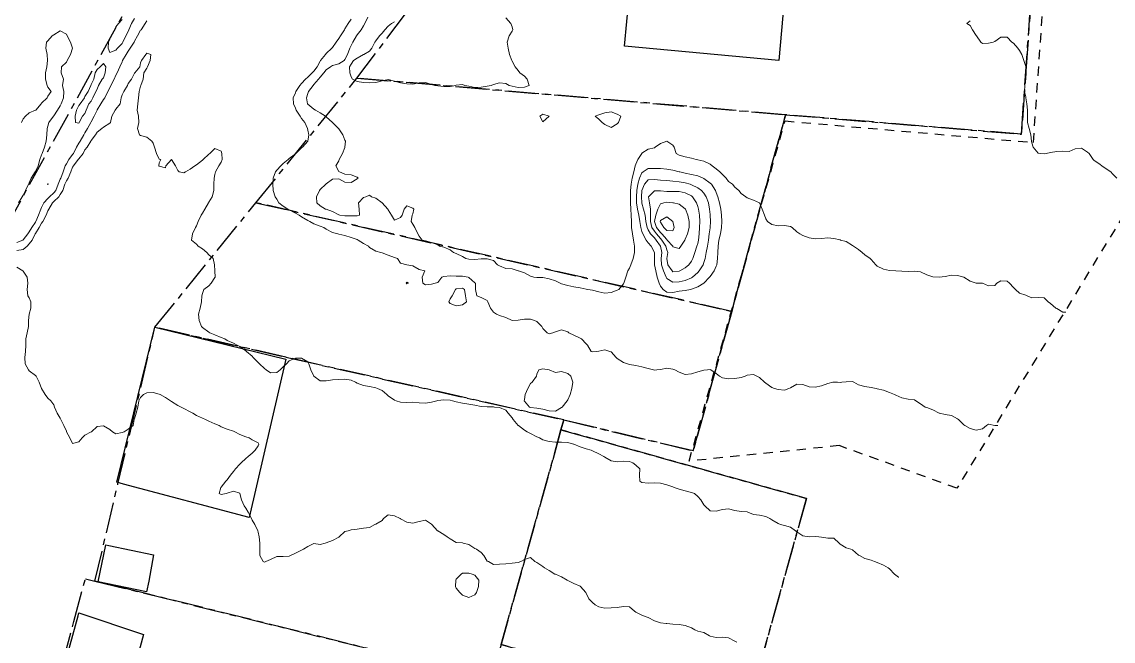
# Model space of a CAD drawing. Header units: centimetres. Extents: x 0 to 642158, y -847 to 649707.
# Drawn here: x 617921.2 to 618009.3, y 621317.3 to 621367.4 of the extents above; entities that cross this region are included whole.
import ezdxf

# ---------------------------------------------------------------- set-up
doc = ezdxf.new("R2010")
doc.units = ezdxf.units.CM
doc.header["$MEASUREMENT"] = 0
doc.linetypes.add('CENTERX2', pattern=[4, 2.5, -0.5, 0.5, -0.5])
doc.linetypes.add('JIS_02_0.7', pattern=[1.35, 0.75, -0.6])
doc.layers.add('SPW_batiments', color=7, linetype='Continuous')
doc.layers.add('SPW_parcellaire cadastral', color=7, linetype='CENTERX2', lineweight=25, true_color=0xff0542)
doc.layers.add('WAL_parcellaire agricole', color=7, linetype='JIS_02_0.7', lineweight=25)
doc.layers.add('WAL_topographie 0.5', color=253, linetype='Continuous', lineweight=20)

msp = doc.modelspace()

# ---------------------------------------------------------------- linework, layer by layer
at = {"layer": 'SPW_batiments'}
for points in [[(617983.192, 621374.295), (617982.298, 621364.266), (617969.85, 621365.416), (617970.772, 621375.402), (617983.192, 621374.295)], [(617942.475, 621340.116), (617939.527, 621327.332), (617929.378, 621330.018), (617928.827, 621330.164), (617931.908, 621342.698), (617942.475, 621340.116)], [(617928.177, 621325.064), (617931.784, 621324.293), (617931.407, 621322.166), (617931.228, 621321.298), (617927.328, 621322.114), (617927.943, 621325.114), (617928.177, 621325.064)], [(617924.633, 621315.467), (617925.696, 621319.376), (617925.76, 621319.611), (617930.991, 621317.857), (617929.893, 621313.862)]]:
    msp.add_lwpolyline(points, dxfattribs=at)
at = {"layer": 'SPW_parcellaire cadastral'}
for points in [[(617863.367, 621413.538), (617885.885, 621407.891), (617897.458, 621404.753), (617901.333, 621403.76), (617905.401, 621402.718), (617909.094, 621401.727), (617914.352, 621427.146), (617919.419, 621426.254), (617926.857, 621422.356), (617934.741, 621420.998), (617949.381, 621423.765), (617953.978, 621421.308), (617947.104, 621408.256), (617938.17, 621389.98), (617932.603, 621373.924), (617919.308, 621349.763), (617873.84, 621362.678), (617825.541, 621409.239), (617835.723, 621420.454), (617863.367, 621413.538)], [(617963.983, 621383.537), (617978.808, 621381.652), (618003.367, 621379.379), (618003.287, 621377.886), (618001.899, 621358.304), (617982.853, 621359.873), (617948.223, 621362.837), (617962.859, 621382.172), (617963.983, 621383.537)], [(617959.864, 621317.065), (617979.672, 621311.407), (617984.547, 621328.859), (617964.707, 621334.401), (617964.931, 621335.203), (617975.385, 621332.702), (617978.499, 621343.983), (617982.853, 621359.873), (618001.899, 621358.304), (618003.287, 621377.886), (618003.367, 621379.379), (618003.57, 621379.36), (618004.121, 621379.347), (618009.099, 621379.23), (618014.166, 621379.108), (618020.378, 621378.806), (618020.635, 621378.793), (618026.482, 621378.541)], [(617940.057, 621352.76), (617948.223, 621362.837), (617982.853, 621359.873), (617978.499, 621343.983), (617940.057, 621352.76)], [(617940.057, 621352.76), (617978.499, 621343.983), (617975.385, 621332.702), (617964.931, 621335.203), (617942.49, 621340.279), (617931.908, 621342.697), (617940.057, 621352.76)], [(617964.931, 621335.203), (617964.707, 621334.401), (617959.864, 621317.065), (617959.078, 621314.251), (617931.17, 621321.177), (617927.06, 621322.177), (617928.914, 621330.025), (617928.92, 621330.051), (617931.908, 621342.697), (617942.49, 621340.279), (617964.931, 621335.203)], [(617959.864, 621317.065), (617964.707, 621334.401), (617984.547, 621328.859), (617979.672, 621311.407), (617959.864, 621317.065)], [(617953.294, 621292.645), (617939.659, 621297.196), (617931.92, 621299.779), (617922.57, 621302.9), (617921.242, 621303.343), (617924.463, 621315.588), (617925.359, 621318.913), (617926.295, 621322.372), (617927.06, 621322.177), (617931.17, 621321.177), (617959.078, 621314.251), (617958.168, 621310.615), (617963.08, 621309.348), (617960.084, 621297.834), (617955.11, 621299.346), (617953.294, 621292.645)]]:
    msp.add_lwpolyline(points, dxfattribs=at)
at = {"layer": 'WAL_parcellaire agricole'}
msp.add_lwpolyline([(617996.692, 621329.685), (617987.184, 621333.128), (617975.059, 621331.877), (617982.806, 621359.377), (618002.865, 621357.637), (618004.303, 621377.88), (618024.924, 621375.986), (617996.692, 621329.685)], dxfattribs=at)
at = {"layer": 'WAL_topographie 0.5'}
for points in [[(617920.75, 621349.539), (617921.245, 621349.75), (617921.25, 621349.753), (617921.645, 621350.25), (617921.75, 621350.403), (617921.952, 621350.75), (617922.25, 621351.204), (617922.279, 621351.25), (617922.487, 621351.75), (617922.677, 621352.25), (617922.75, 621352.383), (617922.926, 621352.75), (617923.25, 621353.095), (617923.397, 621353.25), (617923.75, 621353.554), (617923.911, 621353.75), (617924.079, 621354.25), (617924.25, 621354.663), (617924.291, 621354.75), (617924.489, 621355.25), (617924.649, 621355.75), (617924.75, 621355.914), (617924.961, 621356.25), (617925.25, 621356.653), (617925.32, 621356.75), (617925.579, 621357.25), (617925.75, 621357.573), (617925.858, 621357.75), (617926.158, 621358.25), (617926.25, 621358.403), (617926.45, 621358.75), (617926.72, 621359.25), (617926.75, 621359.307), (617927.003, 621359.75), (617927.24, 621360.25), (617927.25, 621360.268), (617927.54, 621360.75), (617927.75, 621361.101), (617927.855, 621361.25), (617928.112, 621361.75), (617928.25, 621362.04), (617928.355, 621362.25), (617928.6, 621362.75), (617928.75, 621363.07), (617928.845, 621363.25), (617929.072, 621363.75), (617929.25, 621364.157), (617929.297, 621364.25), (617929.58, 621364.75), (617929.75, 621365.008), (617929.911, 621365.25), (617930.216, 621365.75), (617930.25, 621365.814), (617930.501, 621366.25), (617930.75, 621366.703), (617930.78, 621366.75), (617931.107, 621367.25), (617931.25, 621367.47)], [(617929.25, 621367.587), (617928.966, 621367.25), (617928.75, 621366.974), (617928.63, 621366.75), (617928.382, 621366.25), (617928.25, 621365.994), (617928.157, 621365.75), (617928.12, 621365.25), (617928.25, 621364.917), (617928.75, 621365.089)], [(617928.75, 621365.089), (617928.889, 621365.25), (617929.25, 621365.638), (617929.322, 621365.75), (617929.561, 621366.25), (617929.75, 621366.608), (617929.807, 621366.75), (617930.014, 621367.25), (617930.25, 621367.655)], [(617947.75, 621367.59), (617947.514, 621367.25), (617947.25, 621366.817), (617947.208, 621366.75), (617946.887, 621366.25), (617946.75, 621366.037), (617946.542, 621365.75), (617946.25, 621365.312), (617946.205, 621365.25), (617945.75, 621364.834), (617945.672, 621364.75), (617945.271, 621364.25), (617945.25, 621364.217), (617945.008, 621363.75), (617944.75, 621363.389), (617944.619, 621363.25), (617944.25, 621362.903), (617944.075, 621362.75), (617943.75, 621362.39), (617943.622, 621362.25), (617943.296, 621361.75), (617943.25, 621361.636), (617943.081, 621361.25), (617943.108, 621360.75), (617943.25, 621360.4), (617943.318, 621360.25), (617943.646, 621359.75), (617943.75, 621359.581), (617944.008, 621359.25), (617944.226, 621358.75), (617944.25, 621358.629), (617944.334, 621358.25), (617944.25, 621357.75), (617944.25, 621357.75), (617943.813, 621357.25), (617943.75, 621357.194), (617943.286, 621356.75), (617943.25, 621356.721), (617942.75, 621356.332), (617942.666, 621356.25), (617942.25, 621355.929), (617942.078, 621355.75), (617941.75, 621355.383), (617941.636, 621355.25), (617941.464, 621354.75), (617941.436, 621354.25), (617941.467, 621353.75), (617941.624, 621353.25), (617941.75, 621353.042), (617941.908, 621352.75), (617942.25, 621352.486), (617942.634, 621352.25), (617942.75, 621352.195), (617943.25, 621351.92), (617943.555, 621351.75), (617943.75, 621351.631), (617944.25, 621351.335), (617944.429, 621351.25), (617944.75, 621351.051), (617945.25, 621350.871), (617945.561, 621350.75), (617945.75, 621350.628), (617946.25, 621350.368), (617946.682, 621350.25), (617946.75, 621350.22), (617947.25, 621350.102), (617947.75, 621349.95), (617948.25, 621349.781), (617948.321, 621349.75), (617948.75, 621349.471), (617949.159, 621349.25), (617949.25, 621349.148), (617949.75, 621348.844), (617950.153, 621348.75), (617950.25, 621348.714), (617950.75, 621348.531), (617951.25, 621348.336), (617951.49, 621348.25), (617951.75, 621347.875), (617952.25, 621347.75), (617952.25, 621347.75), (617952.75, 621347.65), (617953.25, 621347.368), (617953.694, 621347.25), (617953.481, 621346.75), (617953.536, 621346.25), (617953.75, 621346.135), (617954.25, 621346.178), (617954.55, 621346.25), (617954.75, 621346.317), (617955.092, 621346.75), (617955.25, 621346.803), (617955.75, 621346.842), (617956.25, 621346.837), (617956.75, 621346.84), (617957.219, 621346.75), (617957.25, 621346.719), (617957.75, 621346.282), (617957.813, 621346.25), (617957.798, 621345.75), (617957.917, 621345.25), (617958.25, 621345.1), (617958.75, 621344.85), (617958.806, 621344.75), (617959.011, 621344.25), (617959.25, 621343.906), (617959.5, 621343.75), (617959.75, 621343.636), (617960.25, 621343.472), (617960.75, 621343.25), (617961.25, 621343.271), (617961.75, 621343.361), (617962.25, 621343.359), (617962.562, 621343.25), (617962.75, 621343.167), (617963.167, 621342.75), (617963.25, 621342.583), (617963.583, 621342.25), (617963.75, 621342.156), (617964.05, 621342.25), (617964.25, 621342.317), (617964.75, 621342.5), (617965.25, 621342.333), (617965.327, 621342.25), (617965.75, 621342.067), (617966.25, 621341.824), (617966.35, 621341.75), (617966.75, 621341.35), (617966.846, 621341.25), (617967.15, 621340.75), (617967.25, 621340.702), (617967.583, 621340.75), (617967.75, 621340.767), (617968.25, 621340.867), (617968.639, 621340.75), (617968.75, 621340.717), (617969.162, 621340.25), (617969.25, 621340.182), (617969.75, 621339.85), (617970.071, 621339.75), (617970.25, 621339.687), (617970.75, 621339.615), (617971.25, 621339.506), (617971.75, 621339.354), (617972.167, 621339.25), (617972.25, 621339.224), (617972.45, 621339.25), (617972.75, 621339.278), (617973.25, 621339.377), (617973.75, 621339.307), (617973.897, 621339.25), (617974.25, 621339.079), (617974.75, 621338.868), (617975.25, 621338.945), (617975.75, 621339.086), (617976.25, 621339.217), (617976.536, 621339.25), (617976.75, 621339.277), (617976.8, 621339.25), (617977.25, 621338.969), (617977.506, 621338.75), (617977.75, 621338.599), (617978.25, 621338.531), (617978.75, 621338.561), (617979.25, 621338.646), (617979.573, 621338.75), (617979.75, 621338.813), (617980.25, 621338.873), (617980.519, 621338.75), (617980.75, 621338.635), (617981.158, 621338.25), (617981.25, 621338.175), (617981.75, 621337.825), (617981.96, 621337.75), (617982.25, 621337.654), (617982.75, 621337.602), (617983.113, 621337.75), (617983.25, 621337.813), (617983.75, 621338.105), (617984.25, 621338.06), (617984.75, 621337.893), (617985.25, 621337.862), (617985.75, 621337.958), (617986.25, 621338.139), (617986.671, 621338.25), (617986.75, 621338.266), (617987.05, 621338.25), (617987.25, 621338.234), (617987.393, 621338.25), (617987.75, 621338.296), (617988.25, 621338.301), (617988.35, 621338.25), (617988.75, 621338.053), (617989.25, 621337.895), (617989.75, 621337.819), (617990.167, 621337.75), (617990.25, 621337.728), (617990.75, 621337.613), (617991.25, 621337.429), (617991.639, 621337.25), (617991.75, 621337.203), (617992.25, 621336.985), (617992.75, 621336.878), (617993.25, 621336.838), (617993.375, 621336.75), (617993.75, 621336.494), (617994.135, 621336.25), (617994.25, 621336.198), (617994.75, 621336.019), (617995.25, 621335.761), (617995.288, 621335.75), (617995.75, 621335.635), (617996.25, 621335.565), (617996.75, 621335.301), (617996.821, 621335.25), (617997.25, 621334.821), (617997.33, 621334.75), (617997.75, 621334.5), (617998.25, 621334.367), (617998.75, 621334.493), (617999.089, 621334.75), (617999.25, 621334.855), (617999.75, 621334.75), (618000, 621334.75)], [(617949.108, 621367.75), (617948.859, 621367.25), (617948.75, 621367.066), (617948.563, 621366.75), (617948.25, 621366.345), (617948.186, 621366.25), (617947.888, 621365.75), (617947.75, 621365.483), (617947.639, 621365.25), (617947.473, 621364.75), (617947.25, 621364.344), (617947.186, 621364.25), (617946.75, 621364.002), (617946.25, 621363.869), (617946.086, 621363.75), (617945.75, 621363.512), (617945.551, 621363.25), (617945.25, 621362.9), (617945.117, 621362.75), (617944.75, 621362.331), (617944.674, 621362.25), (617944.318, 621361.75), (617944.25, 621361.582), (617944.135, 621361.25), (617944.237, 621360.75), (617944.25, 621360.734), (617944.75, 621360.32), (617944.881, 621360.25), (617945.25, 621360.034), (617945.691, 621359.75), (617945.75, 621359.699), (617946.25, 621359.25), (617946.25, 621359.25), (617946.735, 621358.75), (617946.75, 621358.728), (617947.083, 621358.25), (617947.25, 621357.82), (617947.288, 621357.75), (617947.258, 621357.25), (617947.25, 621357.235), (617947.066, 621356.75), (617946.786, 621356.25), (617946.75, 621356.139), (617946.517, 621355.75), (617946.75, 621355.283), (617946.812, 621355.25), (617947.25, 621355.066), (617947.75, 621355.01), (617948.25, 621354.821), (617948.333, 621354.75), (617948.25, 621354.691), (617947.75, 621354.408), (617947.25, 621354.434), (617946.75, 621354.685), (617946.25, 621354.664), (617945.75, 621354.293), (617945.708, 621354.25), (617945.25, 621353.837), (617945.186, 621353.75), (617944.948, 621353.25), (617944.971, 621352.75), (617945.25, 621352.506), (617945.685, 621352.25), (617945.75, 621352.236), (617946.25, 621352.066), (617946.75, 621351.772), (617946.841, 621351.75), (617947.25, 621351.706), (617947.75, 621351.694), (617948.25, 621351.715), (617948.417, 621351.75), (617948.406, 621352.25), (617948.344, 621352.75), (617948.75, 621353.183), (617948.95, 621353.25), (617949.25, 621353.365), (617949.386, 621353.25), (617949.75, 621353.121), (617950.25, 621352.765), (617950.27, 621352.75), (617950.714, 621352.25), (617950.75, 621352.179), (617951.023, 621351.75), (617951.25, 621351.365), (617951.75, 621351.562), (617951.886, 621351.75), (617952.038, 621352.25), (617952.25, 621352.5), (617952.75, 621352.329), (617952.818, 621352.25), (617952.75, 621351.875), (617952.694, 621351.75), (617952.614, 621351.25), (617952.75, 621351.036), (617952.893, 621350.75), (617953.13, 621350.25), (617953.25, 621350.062), (617953.5, 621349.75), (617953.75, 621349.681), (617954.25, 621349.556), (617954.75, 621349.35), (617954.897, 621349.25), (617955.25, 621349.16), (617955.75, 621348.961), (617956.028, 621348.75), (617956.25, 621348.651), (617956.75, 621348.41), (617957.027, 621348.25), (617957.25, 621348.202), (617957.75, 621348.167), (617958.25, 621348.232), (617958.75, 621348.239), (617959.25, 621348.091), (617959.586, 621347.75), (617959.75, 621347.666), (617960.25, 621347.455), (617960.75, 621347.41), (617961.25, 621347.27), (617961.274, 621347.25), (617961.75, 621347.103), (617962.25, 621346.828), (617962.51, 621346.75), (617962.75, 621346.724), (617963.25, 621346.706), (617963.75, 621346.619), (617964.25, 621346.447), (617964.65, 621346.25), (617964.75, 621346.219), (617965.25, 621346.082), (617965.75, 621345.969), (617966.25, 621345.878), (617966.75, 621345.782), (617966.872, 621345.75), (617967.25, 621345.685), (617967.75, 621345.559), (617968.25, 621345.465), (617968.75, 621345.503), (617969.25, 621345.694), (617969.382, 621345.75), (617969.75, 621346.217), (617969.776, 621346.25), (617969.954, 621346.75), (617970.114, 621347.25), (617970.25, 621347.471), (617970.344, 621347.75), (617970.532, 621348.25), (617970.643, 621348.75), (617970.654, 621349.25), (617970.577, 621349.75), (617970.479, 621350.25), (617970.415, 621350.75), (617970.391, 621351.25), (617970.381, 621351.75), (617970.35, 621352.25), (617970.321, 621352.75), (617970.321, 621353.25), (617970.334, 621353.75), (617970.376, 621354.25), (617970.469, 621354.75), (617970.583, 621355.25), (617970.706, 621355.75), (617970.75, 621355.89), (617970.917, 621356.25), (617971.242, 621356.75), (617971.25, 621356.769), (617971.75, 621357.104), (617972.25, 621357.212), (617972.311, 621357.25), (617972.75, 621357.56), (617973.25, 621357.732), (617973.75, 621357.421), (617973.846, 621357.25), (617974, 621356.75), (617974.25, 621356.62), (617974.75, 621356.471), (617975.25, 621356.378), (617975.625, 621356.25), (617975.75, 621356.231), (617976.25, 621356.12), (617976.75, 621355.872), (617976.915, 621355.75), (617977.25, 621355.5), (617977.544, 621355.25), (617977.75, 621355.043), (617978.05, 621354.75), (617978.25, 621354.483), (617978.55, 621354.25), (617978.75, 621354.009), (617979.069, 621353.75), (617979.25, 621353.52), (617979.635, 621353.25), (617979.75, 621353.169), (617980.25, 621352.966), (617980.75, 621352.75), (617980.75, 621352.75), (617980.95, 621352.25), (617981.136, 621351.75), (617981.25, 621351.454), (617981.395, 621351.25), (617981.75, 621350.994), (617982.25, 621350.906), (617982.75, 621350.924), (617983.25, 621350.83), (617983.371, 621350.75), (617983.75, 621350.417), (617983.989, 621350.25), (617984.25, 621350.125), (617984.75, 621349.917), (617985.25, 621349.849), (617985.75, 621349.88), (617986.25, 621349.919), (617986.75, 621349.859), (617987.25, 621349.76), (617987.296, 621349.75), (617987.75, 621349.634), (617988.25, 621349.314), (617988.331, 621349.25), (617988.75, 621348.973), (617989.028, 621348.75), (617989.25, 621348.561), (617989.673, 621348.25), (617989.75, 621348.18), (617990.135, 621347.75), (617990.25, 621347.646), (617990.75, 621347.384), (617991.25, 621347.279), (617991.75, 621347.25), (617991.75, 621347.25), (617992.25, 621347.222), (617992.75, 621347.217), (617993.25, 621347.24), (617993.75, 621347.172), (617994.25, 621346.933), (617994.75, 621346.783), (617995.25, 621346.75), (617995.75, 621346.791), (617996.25, 621346.911), (617996.75, 621346.886), (617997.25, 621346.75), (617997.25, 621346.75), (617997.75, 621346.433), (617998.25, 621346.266), (617998.75, 621346.25), (617998.75, 621346.25), (617999.25, 621346.036), (617999.75, 621346.066), (617999.925, 621346.25), (618000.25, 621346.436), (618000.75, 621346.413), (618000.942, 621346.25), (618001.25, 621345.897), (618001.411, 621345.75), (618001.75, 621345.458), (618002.25, 621345.287), (618002.375, 621345.25), (618002.75, 621345.062), (618003.25, 621345.111), (618003.75, 621345.076), (618004.062, 621344.75), (618004.25, 621344.609), (618004.692, 621344.25), (618004.75, 621344.219), (618005.25, 621343.917), (618005.5, 621343.917)], [(617960.25, 621367.7), (617960.659, 621367.25), (617960.75, 621366.977), (617960.824, 621366.75), (617960.75, 621366.618), (617960.509, 621366.25), (617960.359, 621365.75), (617960.446, 621365.25), (617960.55, 621364.75), (617960.722, 621364.25), (617960.75, 621364.208), (617961.012, 621363.75), (617961.25, 621363.438), (617961.375, 621363.25), (617961.75, 621362.993), (617961.986, 621362.75), (617962.128, 621362.25), (617961.75, 621362.113), (617961.25, 621362.075), (617960.75, 621362.19), (617960.517, 621362.25), (617960.25, 621362.395), (617959.75, 621362.46), (617959.25, 621362.331), (617959.065, 621362.25), (617958.75, 621362.193), (617958.25, 621362.104), (617957.75, 621362.084), (617957.25, 621362.174), (617956.947, 621362.25), (617956.75, 621362.319), (617956.25, 621362.271), (617956.176, 621362.25), (617955.75, 621362.167), (617955.25, 621362.157), (617954.75, 621362.204), (617954.519, 621362.25), (617954.25, 621362.316), (617953.75, 621362.472), (617953.25, 621362.455), (617952.75, 621362.342), (617952.25, 621362.364), (617951.75, 621362.448), (617951.25, 621362.585), (617950.75, 621362.731), (617950.25, 621362.617), (617949.75, 621362.477), (617949.25, 621362.447), (617948.75, 621362.477), (617948.25, 621362.556), (617947.864, 621362.75), (617947.75, 621362.934), (617947.651, 621363.25), (617947.626, 621363.75), (617947.75, 621363.955), (617947.933, 621364.25), (617948.25, 621364.448), (617948.75, 621364.734), (617948.79, 621364.75), (617949.25, 621365.024), (617949.432, 621365.25), (617949.677, 621365.75), (617949.75, 621365.844), (617950.049, 621366.25), (617950.25, 621366.464), (617950.486, 621366.75), (617950.75, 621367.027), (617951.006, 621367.25), (617951.25, 621367.394)], [(617997.75, 621367.477), (617997.5, 621367.25), (617997.75, 621367.094), (617997.962, 621366.75), (617998.25, 621366.281), (617998.264, 621366.25), (617998.61, 621365.75), (617998.75, 621365.641), (617999.25, 621365.659), (617999.625, 621365.75), (617999.75, 621365.783), (618000.25, 621366.15), (618000.75, 621366.139), (618001.139, 621365.75), (618001.25, 621365.656), (618001.621, 621365.25), (618001.75, 621365.077), (618001.943, 621364.75), (618002.103, 621364.25), (618002.25, 621363.781), (618002.257, 621363.75), (618002.296, 621363.25), (618002.25, 621362.812), (618002.239, 621362.75), (618002.179, 621362.25), (618002.146, 621361.75), (618002.25, 621361.321), (618002.26, 621361.25), (618002.348, 621360.75), (618002.401, 621360.25), (618002.404, 621359.75), (618002.404, 621359.25), (618002.535, 621358.75), (618002.656, 621358.25), (618002.725, 621357.75), (618002.75, 621357.613), (618002.855, 621357.25), (618003.25, 621356.766), (618003.417, 621356.75), (618003.75, 621356.724), (618003.893, 621356.75), (618004.25, 621356.818), (618004.75, 621356.893), (618005.25, 621356.921), (618005.75, 621356.898), (618006.25, 621357.12), (618006.75, 621357.175), (618007.25, 621356.854), (618007.366, 621356.75), (618007.7, 621356.25), (618007.75, 621356.206), (618008.25, 621355.855), (618008.398, 621355.75), (618008.75, 621355.506), (618009.12, 621355.25), (618009.25, 621355.11), (618009.61, 621354.75)], [(617921.123, 621359.25), (617921.25, 621359.547), (617921.44, 621359.75), (617921.75, 621360.022), (617922.25, 621360.235), (617922.273, 621360.25), (617922.701, 621360.75), (617922.75, 621360.807), (617923.206, 621361.25), (617923.25, 621361.365), (617923.533, 621361.75), (617923.25, 621362.107), (617923.211, 621362.25), (617923.061, 621362.75), (617923.07, 621363.25), (617923.16, 621363.75), (617923.239, 621364.25), (617923.197, 621364.75), (617923.081, 621365.25), (617923.155, 621365.75), (617923.25, 621365.845), (617923.607, 621366.25), (617923.75, 621366.347), (617924.25, 621366.667), (617924.75, 621366.375), (617924.823, 621366.25), (617925.089, 621365.75), (617925.236, 621365.25), (617925.08, 621364.75), (617924.806, 621364.25), (617924.75, 621364.114), (617924.35, 621363.75), (617924.324, 621363.25), (617924.507, 621362.75), (617924.45, 621362.25), (617924.533, 621361.75), (617924.519, 621361.25), (617924.325, 621360.75), (617924.25, 621360.59), (617924.022, 621360.25), (617923.75, 621359.787), (617923.716, 621359.75), (617923.331, 621359.25), (617923.25, 621358.947), (617923.197, 621358.75), (617923.168, 621358.25), (617923.118, 621357.75), (617922.971, 621357.25), (617922.789, 621356.75), (617922.75, 621356.632), (617922.618, 621356.25), (617922.465, 621355.75), (617922.25, 621355.3), (617922.218, 621355.25), (617921.906, 621354.75), (617921.75, 621354.377), (617921.693, 621354.25), (617921.451, 621353.75), (617921.25, 621353.363), (617921.179, 621353.25), (617920.892, 621352.75)], [(617920.75, 621348.907), (617921.25, 621348.973), (617921.577, 621349.25), (617921.75, 621349.444), (617921.984, 621349.75), (617922.236, 621350.25), (617922.25, 621350.274), (617922.563, 621350.75), (617922.75, 621351.101), (617922.854, 621351.25), (617923.106, 621351.75), (617923.25, 621352.109), (617923.34, 621352.25), (617923.635, 621352.75), (617923.75, 621352.871), (617924.128, 621353.25), (617924.25, 621353.422), (617924.465, 621353.75), (617924.62, 621354.25), (617924.75, 621354.546), (617924.895, 621354.75), (617925.102, 621355.25), (617925.25, 621355.638), (617925.333, 621355.75), (617925.713, 621356.25), (617925.75, 621356.308), (617926.098, 621356.75), (617926.25, 621357.03), (617926.424, 621357.25), (617926.727, 621357.75), (617926.75, 621357.789), (617927.113, 621358.25), (617927.25, 621358.465), (617927.627, 621358.75), (617927.75, 621358.867), (617928.25, 621359.188), (617928.315, 621359.25), (617928.425, 621359.75), (617928.693, 621360.25), (617928.75, 621360.323), (617929.092, 621360.75), (617929.186, 621361.25), (617929.25, 621361.496), (617929.398, 621361.75), (617929.681, 621362.25), (617929.75, 621362.409), (617930.015, 621362.75), (617930.25, 621363.238), (617930.273, 621363.25), (617930.674, 621363.75), (617930.75, 621364.083), (617930.829, 621364.25), (617931.17, 621364.75), (617931.25, 621364.843), (617931.568, 621364.75), (617931.517, 621364.25), (617931.291, 621363.75), (617931.25, 621363.641), (617931.019, 621363.25), (617930.966, 621362.75), (617930.773, 621362.25), (617930.75, 621362.191), (617930.625, 621361.75), (617930.586, 621361.25), (617930.518, 621360.75), (617930.472, 621360.25), (617930.565, 621359.75), (617930.594, 621359.25), (617930.5, 621358.75), (617930.659, 621358.25), (617930.75, 621358.193), (617931.25, 621358.071), (617931.659, 621357.75), (617931.75, 621357.583), (617931.868, 621357.25), (617932.038, 621356.75), (617932.25, 621356.292), (617932.375, 621356.25), (617932.25, 621356), (617932.225, 621355.75), (617932.25, 621355.721), (617932.75, 621355.583), (617932.788, 621355.75), (617933.25, 621356.25), (617933.25, 621356.25), (617933.25, 621356.25), (617933.566, 621355.75), (617933.75, 621355.361), (617933.875, 621355.25), (617934.25, 621355.171), (617934.37, 621355.25), (617934.75, 621355.488), (617935.125, 621355.75), (617935.25, 621355.831), (617935.75, 621356.21), (617935.794, 621356.25), (617936.25, 621356.693), (617936.341, 621356.75), (617936.75, 621357.141), (617937.25, 621356.929), (617937.314, 621356.75), (617937.337, 621356.25), (617937.25, 621356.054), (617937.075, 621355.75), (617936.794, 621355.25), (617936.75, 621355.041), (617936.692, 621354.75), (617936.652, 621354.25), (617936.66, 621353.75), (617936.539, 621353.25), (617936.25, 621352.799), (617936.225, 621352.75), (617935.932, 621352.25), (617935.75, 621351.908), (617935.65, 621351.75), (617935.4, 621351.25), (617935.25, 621350.891), (617935.182, 621350.75), (617934.944, 621350.25), (617934.854, 621349.75), (617935.25, 621349.41), (617935.408, 621349.25), (617935.75, 621349.036), (617936.086, 621348.75), (617936.25, 621348.556), (617936.598, 621348.25), (617936.705, 621347.75), (617936.75, 621347.25), (617936.75, 621347.25), (617936.775, 621346.75), (617936.75, 621346.715), (617936.443, 621346.25), (617936.25, 621346.055), (617935.866, 621345.75), (617935.75, 621345.43), (617935.691, 621345.25), (617935.664, 621344.75), (617935.56, 621344.25), (617935.412, 621343.75), (617935.468, 621343.25), (617935.677, 621342.75), (617935.75, 621342.675), (617936.25, 621342.303), (617936.338, 621342.25), (617936.75, 621342.082), (617937.25, 621341.871), (617937.539, 621341.75), (617937.75, 621341.63), (617938.25, 621341.401), (617938.552, 621341.25), (617938.75, 621341.139), (617939.25, 621340.791), (617939.293, 621340.75), (617939.75, 621340.352), (617939.839, 621340.25), (617940.25, 621339.855), (617940.346, 621339.75), (617940.75, 621339.354), (617940.896, 621339.25), (617941.25, 621339.005), (617941.75, 621339.039), (617942.013, 621339.25), (617942.25, 621339.485), (617942.542, 621339.75), (617942.75, 621339.987), (617943.25, 621340.204), (617943.75, 621340.207), (617944.25, 621339.891), (617944.327, 621339.75), (617944.504, 621339.25), (617944.742, 621338.75), (617944.75, 621338.735), (617945.25, 621338.365), (617945.75, 621338.362), (617946.25, 621338.436), (617946.75, 621338.468), (617947.25, 621338.491), (617947.75, 621338.423), (617948.102, 621338.25), (617948.25, 621338.176), (617948.75, 621337.987), (617949.25, 621337.909), (617949.75, 621337.797), (617949.894, 621337.75), (617950.25, 621337.592), (617950.642, 621337.25), (617950.75, 621337.144), (617951.25, 621336.793), (617951.39, 621336.75), (617951.75, 621336.642), (617952.25, 621336.617), (617952.75, 621336.653), (617953.25, 621336.588), (617953.75, 621336.553), (617954.25, 621336.634), (617954.679, 621336.75), (617954.75, 621336.765), (617955.25, 621336.831), (617955.75, 621336.795), (617955.954, 621336.75), (617956.25, 621336.679), (617956.75, 621336.558), (617957.25, 621336.488), (617957.75, 621336.393), (617958.25, 621336.28), (617958.75, 621336.253), (617959.25, 621336.262), (617959.337, 621336.25), (617959.75, 621336.206), (617960.25, 621335.985), (617960.444, 621335.75), (617960.75, 621335.364), (617960.843, 621335.25), (617961.25, 621334.76), (617961.264, 621334.75), (617961.75, 621334.366), (617961.966, 621334.25), (617962.25, 621334.099), (617962.75, 621333.847), (617962.962, 621333.75), (617963.25, 621333.605), (617963.75, 621333.466), (617964.25, 621333.406), (617964.75, 621333.398), (617965.25, 621333.371), (617965.714, 621333.25), (617965.75, 621333.24), (617966.25, 621333.036), (617966.75, 621332.87), (617967.133, 621332.75), (617967.25, 621332.702), (617967.75, 621332.476), (617968.158, 621332.25), (617968.25, 621332.186), (617968.75, 621331.892), (617969.25, 621331.806), (617969.75, 621331.878), (617970.25, 621331.839), (617970.5, 621331.75), (617970.75, 621331.555), (617971.086, 621331.25), (617971.048, 621330.75), (617971.062, 621330.25), (617971.25, 621330.15), (617971.75, 621330.087), (617972.25, 621330.122), (617972.75, 621330.103), (617973.25, 621329.958), (617973.75, 621329.788), (617973.85, 621329.75), (617974.25, 621329.61), (617974.75, 621329.466), (617975.25, 621329.341), (617975.483, 621329.25), (617975.75, 621329.022), (617976.014, 621328.75), (617976.25, 621328.345), (617976.327, 621328.25), (617976.75, 621327.857), (617977.25, 621327.833), (617977.75, 621327.972), (617978.25, 621328.017), (617978.75, 621327.871), (617979.25, 621327.809), (617979.75, 621327.783), (617979.796, 621327.75), (617980.25, 621327.565), (617980.75, 621327.5), (617981.25, 621327.398), (617981.589, 621327.25), (617981.75, 621327.118), (617982.25, 621326.821), (617982.45, 621326.75), (617982.75, 621326.667), (617983.25, 621326.529), (617983.646, 621326.25), (617983.75, 621326.169), (617984.25, 621325.847), (617984.75, 621325.75), (617985.25, 621325.789), (617985.536, 621325.75), (617985.75, 621325.721), (617986.25, 621325.648), (617986.75, 621325.641), (617987.178, 621325.25), (617987.25, 621325.171), (617987.75, 621324.854), (617988.107, 621324.75), (617988.25, 621324.717), (617988.75, 621324.287), (617988.809, 621324.25), (617989.25, 621323.991), (617989.75, 621323.88), (617990.041, 621323.75), (617990.25, 621323.681), (617990.75, 621323.477), (617991.135, 621323.25), (617991.25, 621323.171), (617991.64, 621322.75), (617991.75, 621322.648), (617991.962, 621322.5), (617992, 621322.484)], [(617925.75, 621359.184), (617925.786, 621359.25), (617926.055, 621359.75), (617926.25, 621359.986), (617926.349, 621360.25), (617926.56, 621360.75), (617926.75, 621360.981), (617926.879, 621361.25), (617927.133, 621361.75), (617927.25, 621361.932), (617927.347, 621362.25), (617927.636, 621362.75), (617927.75, 621362.871), (617927.884, 621363.25), (617927.938, 621363.75), (617927.75, 621364.026), (617927.491, 621363.75), (617927.25, 621363.528), (617927.089, 621363.25), (617926.975, 621362.75), (617926.75, 621362.331), (617926.721, 621362.25), (617926.508, 621361.75), (617926.25, 621361.353), (617926.207, 621361.25), (617925.87, 621360.75), (617925.75, 621360.615), (617925.565, 621360.25), (617925.465, 621359.75), (617925.494, 621359.25), (617925.75, 621359.184)], [(617963.25, 621359.296), (617963.75, 621359.75), (617963.25, 621359.911), (617963, 621359.75), (617963.25, 621359.296)], [(617969.25, 621359.127), (617969.363, 621359.25), (617969.549, 621359.75), (617969.25, 621359.934), (617968.75, 621360.102), (617968.25, 621360.034), (617967.75, 621359.877), (617967.464, 621359.75), (617967.75, 621359.515), (617968.04, 621359.25), (617968.25, 621359.074), (617968.75, 621358.852), (617969.25, 621359.127)], [(617975.179, 621345.75), (617974.75, 621345.674), (617974.25, 621345.603), (617973.75, 621345.516), (617973.25, 621345.522), (617972.962, 621345.75), (617972.75, 621346.027), (617972.635, 621346.25), (617972.486, 621346.75), (617972.371, 621347.25), (617972.273, 621347.75), (617972.252, 621348.25), (617972.25, 621348.75), (617972.25, 621348.75), (617971.986, 621349.25), (617971.75, 621349.515), (617971.588, 621349.75), (617971.31, 621350.25), (617971.25, 621350.449), (617971.161, 621350.75), (617971.07, 621351.25), (617970.991, 621351.75), (617970.883, 621352.25), (617970.803, 621352.75), (617970.799, 621353.25), (617970.832, 621353.75), (617970.905, 621354.25), (617971.05, 621354.75), (617971.25, 621355.185), (617971.333, 621355.25), (617971.75, 621355.518), (617972.25, 621355.54), (617972.75, 621355.526), (617973.25, 621355.486), (617973.75, 621355.391), (617974.25, 621355.263), (617974.301, 621355.25), (617974.75, 621355.153), (617975.25, 621355.049), (617975.75, 621354.937), (617976.189, 621354.75), (617976.25, 621354.721), (617976.75, 621354.357), (617976.858, 621354.25), (617977.191, 621353.75), (617977.25, 621353.595), (617977.379, 621353.25), (617977.521, 621352.75), (617977.624, 621352.25), (617977.674, 621351.75), (617977.691, 621351.25), (617977.682, 621350.75), (617977.591, 621350.25), (617977.467, 621349.75), (617977.392, 621349.25), (617977.365, 621348.75), (617977.358, 621348.25), (617977.299, 621347.75), (617977.25, 621347.633), (617977.092, 621347.25), (617976.75, 621346.806), (617976.707, 621346.75), (617976.25, 621346.258), (617976.242, 621346.25), (617975.75, 621345.952), (617975.25, 621345.764), (617975.179, 621345.75)], [(617923.25, 621354.207), (617923.268, 621354.25), (617923.25, 621354.281), (617923.23, 621354.25), (617923.25, 621354.207)], [(617975.324, 621346.75), (617975.25, 621346.696), (617974.75, 621346.483), (617974.25, 621346.366), (617973.75, 621346.339), (617973.25, 621346.65), (617973.19, 621346.75), (617972.983, 621347.25), (617972.835, 621347.75), (617972.809, 621348.25), (617972.864, 621348.75), (617972.756, 621349.25), (617972.75, 621349.26), (617972.392, 621349.75), (617972.25, 621349.916), (617971.934, 621350.25), (617971.75, 621350.574), (617971.661, 621350.75), (617971.549, 621351.25), (617971.498, 621351.75), (617971.385, 621352.25), (617971.25, 621352.716), (617971.242, 621352.75), (617971.209, 621353.25), (617971.25, 621353.75), (617971.25, 621353.75), (617971.453, 621354.25), (617971.75, 621354.605), (617972.25, 621354.642), (617972.75, 621354.598), (617973.25, 621354.554), (617973.75, 621354.503), (617974.25, 621354.451), (617974.75, 621354.369), (617975.15, 621354.25), (617975.25, 621354.217), (617975.75, 621353.956), (617976.048, 621353.75), (617976.25, 621353.536), (617976.44, 621353.25), (617976.611, 621352.75), (617976.695, 621352.25), (617976.75, 621351.812), (617976.758, 621351.75), (617976.793, 621351.25), (617976.753, 621350.75), (617976.75, 621350.729), (617976.679, 621350.25), (617976.619, 621349.75), (617976.541, 621349.25), (617976.446, 621348.75), (617976.356, 621348.25), (617976.25, 621347.919), (617976.192, 621347.75), (617975.863, 621347.25), (617975.75, 621347.122), (617975.324, 621346.75)], [(617974.304, 621347.25), (617974.25, 621347.228), (617973.75, 621347.188), (617973.686, 621347.25), (617973.331, 621347.75), (617973.25, 621348.25), (617973.25, 621348.25), (617973.25, 621348.25), (617973.325, 621348.75), (617973.25, 621348.962), (617973.179, 621349.25), (617972.856, 621349.75), (617972.75, 621349.874), (617972.421, 621350.25), (617972.25, 621350.459), (617972.045, 621350.75), (617971.927, 621351.25), (617971.938, 621351.75), (617971.933, 621352.25), (617971.845, 621352.75), (617971.778, 621353.25), (617972.25, 621353.736), (617972.75, 621353.713), (617973.25, 621353.672), (617973.75, 621353.662), (617974.25, 621353.657), (617974.75, 621353.574), (617975.25, 621353.31), (617975.321, 621353.25), (617975.662, 621352.75), (617975.75, 621352.47), (617975.811, 621352.25), (617975.894, 621351.75), (617975.932, 621351.25), (617975.9, 621350.75), (617975.855, 621350.25), (617975.813, 621349.75), (617975.75, 621349.47), (617975.684, 621349.25), (617975.505, 621348.75), (617975.359, 621348.25), (617975.25, 621348.033), (617975.047, 621347.75), (617974.75, 621347.506), (617974.304, 621347.25)], [(617974.397, 621349.25), (617974.25, 621349.074), (617973.75, 621349.211), (617973.735, 621349.25), (617973.288, 621349.75), (617973.25, 621349.778), (617972.864, 621350.25), (617972.75, 621350.363), (617972.434, 621350.75), (617972.262, 621351.25), (617972.362, 621351.75), (617972.523, 621352.25), (617972.75, 621352.676), (617973.008, 621352.75), (617973.25, 621352.798), (617973.75, 621352.757), (617973.801, 621352.75), (617974.25, 621352.651), (617974.75, 621352.281), (617974.768, 621352.25), (617974.961, 621351.75), (617975.069, 621351.25), (617975.05, 621350.75), (617974.924, 621350.25), (617974.75, 621349.815), (617974.719, 621349.75), (617974.397, 621349.25)], [(617973.862, 621350.75), (617973.75, 621350.481), (617973.25, 621350.526), (617973.023, 621350.75), (617972.75, 621351.179), (617972.73, 621351.25), (617972.75, 621351.318), (617973.25, 621351.626), (617973.75, 621351.255), (617973.754, 621351.25), (617973.862, 621350.75)], [(617920.75, 621347.544), (617921.237, 621347.25), (617921.25, 621347.226), (617921.595, 621346.75), (617921.642, 621346.25), (617921.594, 621345.75), (617921.632, 621345.25), (617921.75, 621345.07), (617921.873, 621344.75), (617921.889, 621344.25), (617921.75, 621343.75), (617921.75, 621343.75), (617921.688, 621343.25), (617921.693, 621342.75), (617921.593, 621342.25), (617921.487, 621341.75), (617921.464, 621341.25), (617921.441, 621340.75), (617921.392, 621340.25), (617921.429, 621339.75), (617921.692, 621339.25), (617921.75, 621339.167), (617922.25, 621338.8), (617922.313, 621338.75), (617922.558, 621338.25), (617922.75, 621337.75), (617922.75, 621337.75), (617923.042, 621337.25), (617923.25, 621336.956), (617923.484, 621336.75), (617923.75, 621336.417), (617923.803, 621336.25), (617924.006, 621335.75), (617924.25, 621335.35), (617924.306, 621335.25), (617924.542, 621334.75), (617924.75, 621334.296), (617924.773, 621334.25), (617925.032, 621333.75), (617925.25, 621333.303), (617925.75, 621333.422), (617926.021, 621333.75), (617926.25, 621333.972), (617926.75, 621334.237), (617926.792, 621334.25), (617927.25, 621334.673), (617927.75, 621334.725), (617928.25, 621334.432), (617928.472, 621334.25), (617928.75, 621334.083), (617929.25, 621334.181), (617929.417, 621334.25), (617929.75, 621334.45), (617930.145, 621334.75), (617930.229, 621335.25), (617930.25, 621335.3), (617930.395, 621335.75), (617930.518, 621336.25), (617930.612, 621336.75), (617930.75, 621337.006), (617930.988, 621337.25), (617931.25, 621337.405), (617931.75, 621337.43), (617932.25, 621337.282), (617932.315, 621337.25), (617932.75, 621337.012), (617933.157, 621336.75), (617933.25, 621336.684), (617933.75, 621336.38), (617934.011, 621336.25), (617934.25, 621336.13), (617934.75, 621335.868), (617934.957, 621335.75), (617935.25, 621335.569), (617935.75, 621335.345), (617935.979, 621335.25), (617936.25, 621335.102), (617936.75, 621334.888), (617937.098, 621334.75), (617937.25, 621334.655), (617937.75, 621334.452), (617938.25, 621334.292), (617938.365, 621334.25), (617938.75, 621334.023), (617939.25, 621333.837), (617939.512, 621333.75), (617939.75, 621333.607), (617940.25, 621333.343), (617940.305, 621333.25), (617940.25, 621333.107), (617939.994, 621332.75), (617939.75, 621332.518), (617939.426, 621332.25), (617939.25, 621332.1), (617938.861, 621331.75), (617938.75, 621331.629), (617938.412, 621331.25), (617938.25, 621331.028), (617938.008, 621330.75), (617937.75, 621330.369), (617937.631, 621330.25), (617937.25, 621329.779), (617937.221, 621329.75), (617937.083, 621329.25), (617937.25, 621329.167), (617937.65, 621329.25), (617937.75, 621329.286), (617938.25, 621329.457), (617938.75, 621329.275), (617938.761, 621329.25), (617938.894, 621328.75), (617939.119, 621328.25), (617939.25, 621328.083), (617939.439, 621327.75), (617939.695, 621327.25), (617939.75, 621327.115), (617939.975, 621326.75), (617940.217, 621326.25), (617940.25, 621326.125), (617940.321, 621325.75), (617940.369, 621325.25), (617940.372, 621324.75), (617940.383, 621324.25), (617940.656, 621323.75), (617940.75, 621323.698), (617940.865, 621323.75), (617941.25, 621323.922), (617941.75, 621324.175), (617942.25, 621324.16), (617942.75, 621324.193), (617942.869, 621324.25), (617943.25, 621324.445), (617943.75, 621324.689), (617943.897, 621324.75), (617944.25, 621324.981), (617944.75, 621325.224), (617945.25, 621325.145), (617945.65, 621325.25), (617945.75, 621325.274), (617946.25, 621325.47), (617946.75, 621325.728), (617946.776, 621325.75), (617947.25, 621326.178), (617947.501, 621326.25), (617947.75, 621326.329), (617948.25, 621326.368), (617948.75, 621326.469), (617949.25, 621326.519), (617949.678, 621326.75), (617949.75, 621326.775), (617950.25, 621327.073), (617950.375, 621327.25), (617950.75, 621327.523), (617951.25, 621327.464), (617951.706, 621327.25), (617951.75, 621327.217), (617952.25, 621326.941), (617952.75, 621326.868), (617953.25, 621326.985), (617953.75, 621327.107), (617954.25, 621326.778), (617954.273, 621326.75), (617954.729, 621326.25), (617954.75, 621326.231), (617955.25, 621325.95), (617955.5, 621325.75), (617955.75, 621325.583), (617956.25, 621325.285), (617956.75, 621325.265), (617956.806, 621325.25), (617957.25, 621325.147), (617957.75, 621324.823), (617957.871, 621324.75), (617958.25, 621324.488), (617958.463, 621324.25), (617958.75, 621323.8), (617958.838, 621323.75), (617959.25, 621323.517), (617959.75, 621323.536), (617960.25, 621323.579), (617960.75, 621323.615), (617961.25, 621323.685), (617961.464, 621323.75), (617961.75, 621323.912), (617962.25, 621324.083), (617962.6, 621323.75), (617962.75, 621323.677), (617963.25, 621323.347), (617963.375, 621323.25), (617963.75, 621323.036), (617964.217, 621322.75), (617964.25, 621322.735), (617964.75, 621322.514), (617965.218, 621322.25), (617965.25, 621322.227), (617965.75, 621321.984), (617966.25, 621321.772), (617966.277, 621321.75), (617966.715, 621321.25), (617966.75, 621321.2), (617966.964, 621320.75), (617967.25, 621320.45), (617967.468, 621320.25), (617967.75, 621320.093), (617968.25, 621320), (617968.75, 621320.01), (617969.25, 621320.032), (617969.75, 621320.122), (617970.25, 621320.086), (617970.655, 621319.75), (617970.75, 621319.671), (617971.25, 621319.419), (617971.667, 621319.25), (617971.75, 621319.225), (617972.25, 621318.963), (617972.75, 621318.807), (617973.204, 621318.75), (617973.25, 621318.745), (617973.75, 621318.707), (617974.25, 621318.661), (617974.75, 621318.597), (617975.25, 621318.41), (617975.511, 621318.25), (617975.75, 621318.126), (617976.25, 621318.033), (617976.714, 621317.75), (617976.75, 621317.734), (617977.25, 621317.606), (617977.75, 621317.655), (617978.25, 621317.579), (617978.75, 621317.328), (617978.9, 621317.25)], [(617952.25, 621346.204), (617952.375, 621346.25), (617952.25, 621346.333), (617952.208, 621346.25), (617952.25, 621346.204)], [(617956.75, 621344.5), (617957.068, 621344.75), (617957, 621345.25), (617956.904, 621345.75), (617956.75, 621345.85), (617956.25, 621345.796), (617956.188, 621345.75), (617955.917, 621345.25), (617955.75, 621345), (617955.65, 621344.75), (617955.75, 621344.625), (617956.25, 621344.417), (617956.75, 621344.5)], [(617964.75, 621336.205), (617964.795, 621336.25), (617965.194, 621336.75), (617965.25, 621336.835), (617965.449, 621337.25), (617965.575, 621337.75), (617965.66, 621338.25), (617965.488, 621338.75), (617965.25, 621338.968), (617964.75, 621339.107), (617964.25, 621339.028), (617963.75, 621339.25), (617963.75, 621339.25), (617963.25, 621339.337), (617962.917, 621339.25), (617962.75, 621338.917), (617962.738, 621338.75), (617962.378, 621338.25), (617962.25, 621338.144), (617962.022, 621337.75), (617961.817, 621337.25), (617961.75, 621336.85), (617961.742, 621336.75), (617961.75, 621336.725), (617962.174, 621336.25), (617962.25, 621336.219), (617962.75, 621336.169), (617963.25, 621336.082), (617963.75, 621335.948), (617964.25, 621335.906), (617964.75, 621336.205)], [(617957.75, 621321.054), (617957.882, 621321.25), (617958.03, 621321.75), (617958.064, 621322.25), (617957.75, 621322.661), (617957.528, 621322.75), (617957.25, 621322.828), (617956.75, 621322.82), (617956.65, 621322.75), (617956.25, 621322.34), (617956.206, 621322.25), (617956.194, 621321.75), (617956.25, 621321.617), (617956.532, 621321.25), (617956.75, 621321.048), (617957.25, 621320.856), (617957.75, 621321.054)]]:
    msp.add_lwpolyline(points, dxfattribs=at)

doc.saveas('drawing.dxf')
